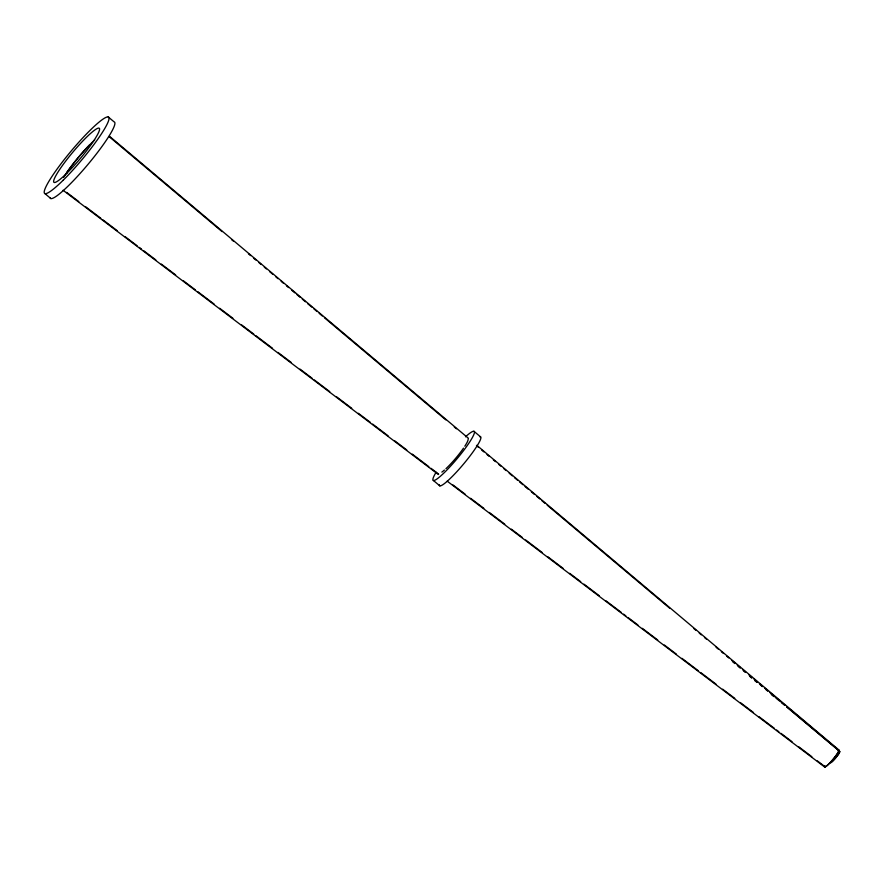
<?xml version="1.0" encoding="UTF-8"?>
<svg xmlns="http://www.w3.org/2000/svg" width="884" height="884" viewBox="0 0 884 884"><rect width="100%" height="100%" fill="white"/><g stroke="black" fill="none" stroke-linecap="round" stroke-linejoin="round"><path stroke-width="1.33" d="M66.676 192.403L78.786 201.574M85.383 206.569L100.798 218.237M102.997 219.906L117.307 230.746M125.009 236.581L137.119 245.752M139.318 247.421L141.517 249.078M143.727 250.747L155.827 259.918M161.33 264.084L175.64 274.924M183.342 280.758L195.452 289.93M197.651 291.587L214.16 304.096M219.663 308.262L232.879 318.262M241.686 324.936L253.785 334.097M255.995 335.765L272.504 348.274M278.007 352.44L291.212 362.44M300.019 369.114L312.129 378.275M314.328 379.943L329.732 391.612M336.34 396.618L351.744 408.286M358.351 413.292L370.462 422.453M372.661 424.121L388.076 435.79M394.673 440.796L406.784 449.967M412.287 454.133L428.795 466.63M430.994 468.299L438.707 474.133M453.006 484.973L465.117 494.145M470.619 498.311L483.824 508.311M489.327 512.477L504.742 524.146M511.35 529.151L522.356 537.483M525.66 539.98L542.168 552.489M547.671 556.655L563.075 568.324M569.683 573.329L580.689 581.661M583.992 584.158L599.396 595.827M606.004 600.833L621.408 612.501M623.618 614.17L625.817 615.839M628.016 617.507L637.928 624.999M642.325 628.336L657.74 640.005M664.337 645.011L676.448 654.182M681.951 658.348L698.459 670.846M700.658 672.514L716.073 684.183M722.67 689.189L734.781 698.349M740.284 702.526L753.488 712.526M759.002 716.692L774.406 728.361M776.605 730.029L778.804 731.698M781.014 733.366L792.02 741.698M798.617 746.704L811.832 756.704M817.335 760.87L825.037 766.704M63.062 190.27L438.398 474.509M447.205 481.172L824.728 767.08M108.202 116.92L114.08 121.848A49.802 6.906 -50 0 1 87.582 164.855A49.802 6.906 -50 0 1 50.189 197.972M473.934 431.293L480.355 436.674M732.781 661.807L734.891 663.575M738.074 666.238L740.184 668.017M743.367 670.669L745.477 672.448M749.709 675.995L751.831 677.763M755.002 680.426L757.124 682.205M760.295 684.868L762.417 686.636M765.588 689.299L767.71 691.067M770.881 693.73L774.053 696.393M776.174 698.172L779.345 700.824M781.467 702.603L784.638 705.266M786.76 707.034L839.678 751.378M749.555 676.183L751.676 677.951M754.848 680.614L756.969 682.393M771.787 694.802L773.909 696.581M433.403 480.487L439.834 485.868M44.985 193.662L50.863 198.58M109.395 136.202L468.321 438.177M476.763 445.282L838.861 749.919M109.086 136.578L222.05 231.608M231.553 239.608L233.663 241.376M248.437 253.818L250.548 255.587M253.719 258.261L255.83 260.029M258.99 262.692L261.1 264.471M264.272 267.134L266.382 268.913M269.554 271.576L272.714 274.239M275.885 276.902L277.996 278.681M281.167 281.344L283.278 283.123M286.438 285.786L288.549 287.565M291.72 290.228L294.891 292.891M297.002 294.67L300.162 297.333M302.273 299.112L305.444 301.776M307.555 303.555L311.776 307.102M313.886 308.881L317.058 311.544M319.168 313.323L322.34 315.986M324.45 317.765L445.845 419.9M454.288 427.005L456.409 428.784M476.465 445.658L478.576 447.437M481.736 450.1L483.846 451.879M487.018 454.542L489.128 456.321M493.349 459.868L495.46 461.647M498.631 464.31L500.742 466.089M503.913 468.752L506.024 470.531M509.184 473.194L512.355 475.857M514.466 477.636L517.637 480.299M519.748 482.067L522.908 484.741M525.019 486.509L528.19 489.172M531.361 491.847L534.522 494.51M536.632 496.278L539.804 498.952M541.914 500.72L545.074 503.383M547.196 505.162L669.652 608.192M693.929 628.623L696.039 630.391M699.211 633.054L701.321 634.834M704.482 637.497L706.592 639.276M716.095 647.265L718.206 649.044M721.377 651.707L723.488 653.486M726.659 656.149L728.77 657.928M731.93 660.591L735.101 663.254M737.212 665.033L740.372 667.696M742.494 669.475L745.654 672.138M748.825 674.801L751.986 677.464M754.096 679.244L757.268 681.907M759.378 683.686L762.549 686.349M764.66 688.128L767.82 690.791M769.931 692.57L784.716 705.001M786.826 706.78L838.551 750.295A10.652 1.481 -50 0 1 831.988 760.549A10.652 1.481 -50 0 1 824.96 765.909M479.581 436.707A31.923 4.42 -50 0 1 463.382 464.244A31.923 4.42 -50 0 1 439.326 484.675M465.492 436.829A31.923 4.42 -50 0 1 470.929 440.011A31.923 4.42 -50 0 1 442.354 474.487A31.923 4.42 -50 0 1 436.077 472.31M468.089 439.017A22.255 3.083 -50 0 1 468.144 439.58M467.945 440.42A22.255 3.083 -50 0 1 464.818 446.21M463.514 448.144A22.255 3.083 -50 0 1 445.956 468.686M444.42 470.067A22.255 3.083 -50 0 1 441.856 472.089M838.209 750.096A11.127 1.547 -50 0 1 832.938 759.533A11.127 1.547 -50 0 1 824.65 766.24M66.643 172.667A35.769 4.961 -50 0 1 89.339 145.109M63.571 177.463A35.294 4.895 -50 0 1 94.698 139.915M838.772 751.875A7.26 1.006 -50 0 1 837.402 755.654A7.26 1.006 -50 0 1 830.75 762.638L830.606 762.815A7.492 1.039 -50 0 0 837.479 755.61A7.492 1.039 -50 0 0 838.905 751.698M67.007 173.043A35.294 4.895 -50 0 0 99.472 128.534A35.294 4.895 -50 0 0 63.305 164.302A35.294 4.895 -50 0 0 67.007 173.043M63.062 180.336A49.802 6.906 -50 0 0 108.876 117.528A49.802 6.906 -50 0 0 57.847 168.004A49.802 6.906 -50 0 0 63.062 180.336"/></g></svg>
